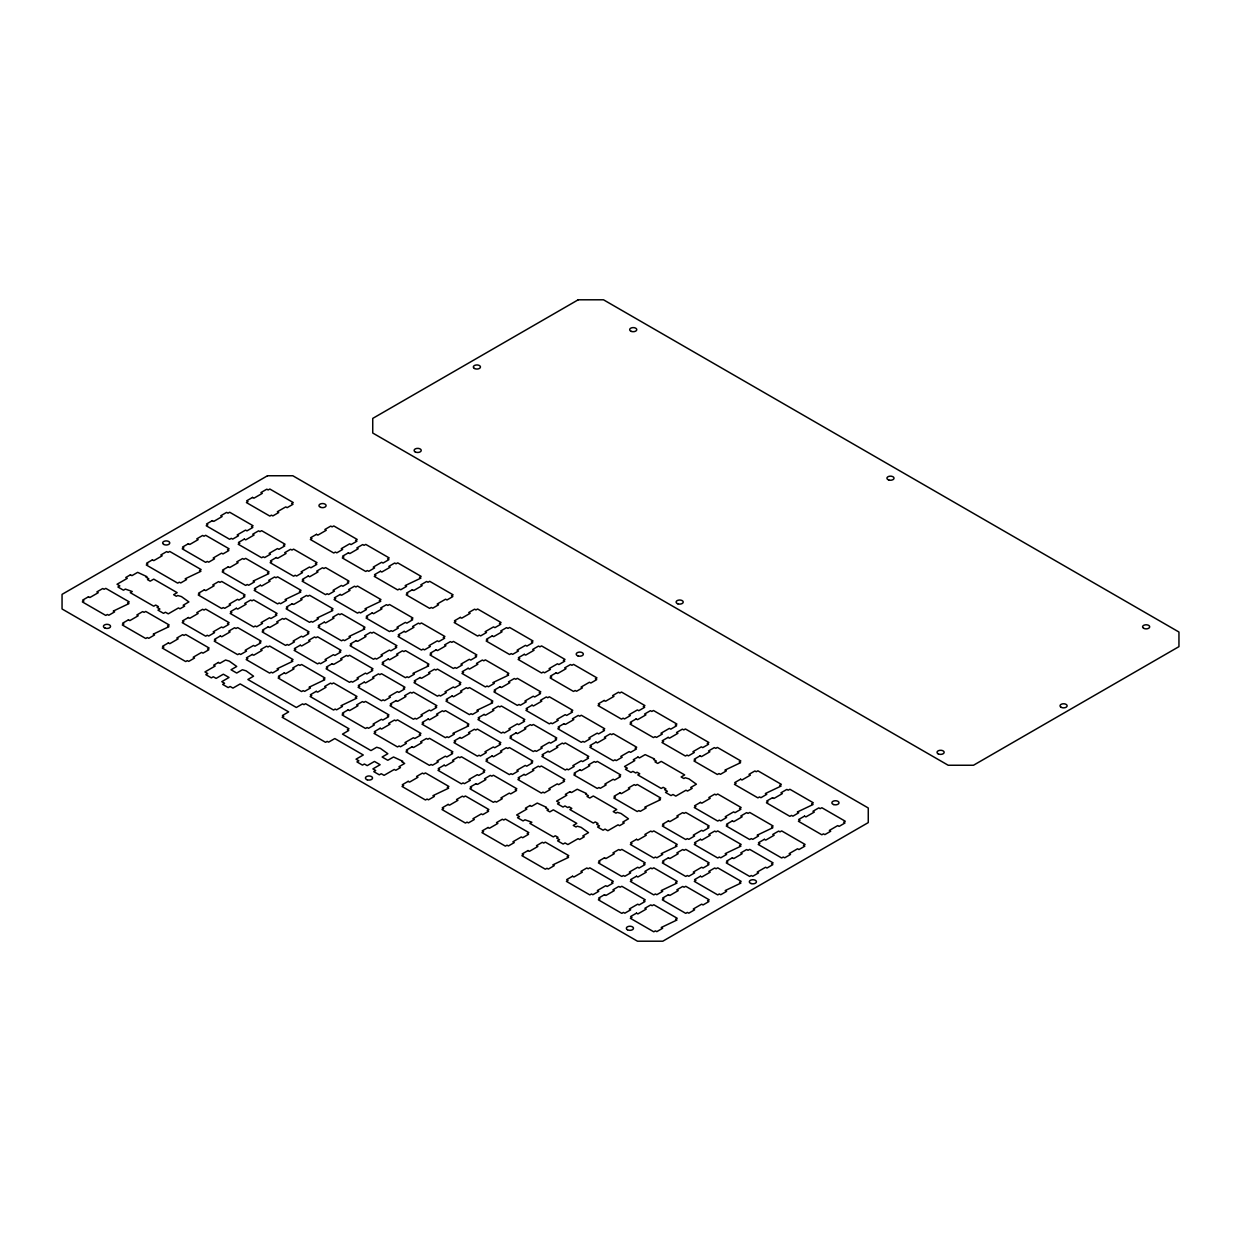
<?xml version="1.0" encoding="UTF-8"?>
<svg xmlns="http://www.w3.org/2000/svg" width="1241" height="1241" viewBox="0 0 1241 1241"><rect width="100%" height="100%" fill="white"/><g stroke="black" fill="none" stroke-linecap="round" stroke-linejoin="round"><path stroke-width="1.5" d="M267.513 475.753L62.05 594.361L62.05 608.974L637.502 941.205L662.803 941.205L868.266 822.597L868.266 807.984L292.814 475.753L267.513 475.753M578.197 299.795L372.734 418.403L372.734 433.016L948.186 765.247L973.487 765.247L1178.95 646.639L1178.95 632.026L603.498 299.795L578.197 299.795M212.366 520.615L206.487 524.012L207.852 524.803L206.208 525.75L229.647 539.292L231.291 538.33L232.656 539.121L238.536 535.74L237.171 534.949L245.578 530.093L246.943 530.884L252.807 527.487L251.442 526.696L253.086 525.75L229.647 512.223L228.003 513.169L226.638 512.378L220.758 515.775L222.123 516.551L213.731 521.406L212.366 520.615M252.528 497.424L246.664 500.821L248.029 501.612L246.385 502.558L269.824 516.085L271.469 515.139L272.834 515.93L278.713 512.533L277.348 511.742L285.756 506.902L287.121 507.678L292.985 504.296L291.619 503.505L293.264 502.558L269.824 489.016L268.18 489.962L266.815 489.187L260.936 492.568L262.301 493.36L253.893 498.215L252.528 497.424M88.483 596.766L82.604 600.148L83.969 600.939L82.325 601.885L105.764 615.427L107.409 614.481L108.774 615.257L114.653 611.875L113.288 611.084L128.924 603.622L127.575 602.831L129.219 601.885L105.764 588.358L104.12 589.304L102.755 588.513L96.891 591.91L98.256 592.702L89.848 597.542L88.483 596.766M152.426 559.846L146.547 563.243L147.912 564.019L146.267 564.981L177.696 583.13L179.34 582.169L180.705 582.96L186.584 579.563L185.219 578.787L200.856 571.325L199.506 570.534L201.151 569.588L169.707 551.438L168.062 552.385L166.697 551.593L160.818 554.991L162.183 555.782L153.775 560.637L152.426 559.846M130.445 574.8L125.76 577.499L127.249 578.368L117.026 584.263L119.834 585.892L117.911 586.993L123.464 590.204L125.372 589.087L132.244 591.523L130.274 592.655L153.729 606.197L155.683 605.065L158.414 606.632L157.095 607.407L159.903 609.021L157.979 610.138L163.533 613.333L165.441 612.232L168.264 613.845L178.487 607.935L179.976 608.804L184.676 606.104L183.172 605.236L188.896 601.932L181.434 596.595L177.727 595.494L176.362 596.285L173.631 594.703L177.168 592.655L153.729 579.128L150.192 581.16L147.462 579.594L148.827 578.802L146.004 577.174L146.903 576.662L137.658 572.349L131.934 575.653L130.445 574.8M188.384 543.698L182.505 547.079L183.87 547.87L182.225 548.817L205.665 562.359L207.325 561.413L208.674 562.189L214.553 558.807L213.188 558.016L221.596 553.16L222.961 553.951L228.84 550.554L227.475 549.779L229.12 548.817L205.665 535.29L204.02 536.236L202.655 535.445L196.792 538.842L198.157 539.633L189.749 544.489L188.384 543.698M244.322 539.075L238.458 542.472L239.823 543.263L238.179 544.21L261.618 557.736L263.263 556.79L264.628 557.581L270.507 554.184L269.142 553.408L277.55 548.553L278.899 549.344L284.778 545.947L283.413 545.156L285.058 544.21L261.618 530.667L259.974 531.629L258.609 530.838L252.73 534.219L254.095 535.011L245.687 539.866L244.322 539.075M128.444 619.833L122.564 623.23L123.929 624.006L122.285 624.968L145.724 638.495L147.369 637.548L148.734 638.339L154.613 634.942L153.248 634.151L168.9 626.705L167.535 625.914L169.179 624.968L145.724 611.425L144.08 612.371L142.715 611.58L136.851 614.978L138.216 615.769L129.809 620.624L128.444 619.833M228.344 566.765L222.465 570.162L223.83 570.938L222.186 571.899L245.64 585.426L247.285 584.48L248.65 585.271L254.514 581.874L253.148 581.083L268.801 573.637L267.435 572.846L269.08 571.899L245.64 558.357L243.981 559.303L242.631 558.528L236.752 561.909L238.117 562.7L229.709 567.556L228.344 566.765M204.362 589.832L198.498 593.229L199.863 594.02L198.219 594.966L221.658 608.493L223.302 607.547L224.668 608.338L230.547 604.941L229.182 604.165L237.574 599.31L238.939 600.101L244.818 596.704L243.453 595.913L245.097 594.966L221.658 581.424L220.014 582.386L218.649 581.595L212.769 584.976L214.135 585.768L205.727 590.623L204.362 589.832M276.293 557.535L270.429 560.932L271.795 561.708L270.15 562.669L293.59 576.196L295.234 575.25L296.599 576.041L302.478 572.644L301.113 571.853L309.505 567.013L310.87 567.789L316.75 564.407L315.385 563.616L317.029 562.669L293.59 549.127L291.945 550.073L290.58 549.298L284.701 552.679L286.066 553.47L277.658 558.326L276.293 557.535M316.471 534.344L310.607 537.725L311.972 538.516L310.312 539.463L333.767 553.005L335.411 552.059L336.776 552.85L342.64 549.453L341.275 548.662L349.683 543.806L351.048 544.597L356.927 541.2L355.562 540.424L357.206 539.463L333.767 525.936L332.123 526.882L330.758 526.091L324.878 529.488L326.243 530.279L317.836 535.135L316.471 534.344M188.384 617.522L182.505 620.919L183.87 621.694L182.225 622.656L205.665 636.183L207.325 635.237L208.674 636.028L214.553 632.631L213.188 631.84L221.596 627L222.961 627.775L228.84 624.394L227.475 623.602L229.12 622.656L205.665 609.114L204.02 610.06L202.655 609.284L196.792 612.666L198.157 613.457L189.749 618.313L188.384 617.522M260.315 585.225L254.436 588.606L255.801 589.397L254.157 590.344L277.596 603.886L279.241 602.94L280.606 603.731L286.485 600.334L285.12 599.543L300.772 592.081L299.407 591.305L301.051 590.344L277.596 576.817L275.952 577.763L274.587 576.972L268.723 580.369L270.088 581.16L261.68 586.016L260.315 585.225M168.404 642.9L162.524 646.297L163.89 647.088L162.245 648.035L185.7 661.562L187.344 660.615L188.71 661.406L194.573 658.009L193.208 657.234L201.616 652.378L202.981 653.154L208.86 649.772L207.495 648.981L209.14 648.035L185.7 634.492L184.04 635.454L182.691 634.663L176.811 638.045L178.177 638.836L169.769 643.691L168.404 642.9M236.333 608.292L230.469 611.689L231.834 612.48L230.174 613.426L253.629 626.953L255.274 626.007L256.639 626.798L262.503 623.401L261.137 622.61L269.545 617.77L270.91 618.545L276.79 615.164L275.424 614.373L277.069 613.426L253.629 599.884L251.985 600.83L250.62 600.055L244.741 603.436L246.106 604.227L237.698 609.083L236.333 608.292M308.264 575.995L302.401 579.392L303.75 580.168L302.106 581.129L325.561 594.656L327.205 593.71L328.57 594.501L334.434 591.104L333.069 590.313L341.477 585.457L342.842 586.248L348.721 582.867L347.356 582.076L349 581.129L325.561 567.587L323.917 568.533L322.551 567.742L316.672 571.139L318.037 571.93L309.63 576.786L308.264 575.995M348.442 552.803L342.563 556.185L343.928 556.976L342.283 557.923L365.738 571.465L367.383 570.519L368.748 571.294L374.611 567.913L373.246 567.121L381.654 562.266L383.019 563.057L388.898 559.66L387.533 558.884L389.178 557.923L365.738 544.396L364.094 545.342L362.729 544.551L356.85 547.948L358.215 548.739L349.807 553.579L348.442 552.803M220.355 635.981L214.476 639.379L215.841 640.154L214.197 641.116L237.636 654.643L239.28 653.697L240.645 654.488L246.525 651.091L245.16 650.3L253.567 645.444L254.932 646.235L260.796 642.854L259.447 642.062L261.091 641.116L237.636 627.574L235.992 628.52L234.627 627.729L228.763 631.126L230.128 631.917L221.72 636.773L220.355 635.981M292.287 603.684L286.407 607.066L287.772 607.857L286.128 608.804L309.567 622.346L311.212 621.4L312.577 622.175L318.456 618.794L317.091 618.002L332.728 610.541L331.378 609.765L333.022 608.804L309.567 595.277L307.923 596.223L306.558 595.432L300.694 598.829L302.059 599.62L293.652 604.46L292.287 603.684M268.304 626.752L262.425 630.149L263.79 630.924L262.146 631.886L285.601 645.413L287.245 644.467L288.61 645.258L294.474 641.861L293.109 641.07L301.516 636.214L302.882 637.005L308.761 633.624L307.396 632.832L309.04 631.886L285.601 618.344L283.956 619.29L282.591 618.514L276.712 621.896L278.077 622.687L269.669 627.543L268.304 626.752M218.369 662.461L213.669 665.176L215.174 666.029L204.936 671.939L207.759 673.568L205.835 674.67L211.373 677.865L213.297 676.764L216.105 678.393L223.349 674.204L229.027 677.477L221.782 681.666L224.59 683.279L222.666 684.396L228.204 687.592L230.128 686.49L232.951 688.103L240.196 683.931L288.657 711.9L282.421 715.514L283.786 716.29L282.141 717.251L325.561 742.32L327.205 741.373L328.57 742.165L334.806 738.55L363.287 754.993L356.043 759.182L358.866 760.811L356.943 761.912L362.481 765.108L364.404 764.006L367.212 765.635L374.456 761.447L380.134 764.72L372.889 768.908L375.697 770.521L373.774 771.638L379.327 774.834L381.235 773.732L384.058 775.346L394.281 769.451L395.77 770.304L400.471 767.605L398.966 766.736L404.69 763.432L401.867 761.819L402.767 761.291L393.521 756.994L387.797 760.283L382.135 757.01L387.844 753.721L380.382 748.385L376.675 747.268L370.966 750.572L342.485 734.129L348.721 730.515L347.356 729.739L349 728.777L305.581 703.709L303.936 704.655L302.571 703.88L296.335 707.479L247.859 679.494L253.567 676.205L246.121 670.854L242.414 669.752L236.69 673.041L231.028 669.768L236.736 666.479L229.275 661.143L225.567 660.026L219.859 663.33L218.369 662.461M340.236 594.455L334.356 597.836L335.722 598.627L334.077 599.574L357.532 613.116L359.176 612.17L360.542 612.945L366.405 609.564L365.04 608.773L380.692 601.311L379.327 600.535L380.971 599.574L357.532 586.047L355.888 586.993L354.523 586.202L348.643 589.599L350.009 590.39L341.601 595.246L340.236 594.455M380.413 571.263L374.534 574.645L375.899 575.436L374.255 576.382L397.709 589.925L399.354 588.963L400.719 589.754L406.583 586.373L405.218 585.581L420.87 578.12L419.505 577.329L421.149 576.382L397.709 562.856L396.05 563.802L394.7 563.011L388.821 566.408L390.186 567.184L381.778 572.039L380.413 571.263M252.326 654.441L246.447 657.823L247.812 658.614L246.168 659.56L269.607 673.103L271.252 672.157L272.617 672.932L278.496 669.551L277.131 668.759L292.767 661.298L291.402 660.522L293.062 659.56L269.607 646.034L267.963 646.98L266.598 646.189L260.734 649.586L262.084 650.377L253.691 655.232L252.326 654.441M324.258 622.144L318.379 625.526L319.744 626.317L318.099 627.263L341.539 640.806L343.183 639.844L344.548 640.635L350.427 637.254L349.062 636.462L364.699 629.001L363.334 628.21L364.978 627.263L341.539 613.737L339.894 614.683L338.529 613.892L332.666 617.289L334.015 618.065L325.623 622.92L324.258 622.144M300.275 645.211L294.396 648.593L295.761 649.384L294.117 650.331L317.572 663.873L319.216 662.927L320.581 663.718L326.445 660.321L325.08 659.529L333.488 654.674L334.853 655.465L340.732 652.068L339.367 651.292L341.011 650.331L317.572 636.804L315.912 637.75L314.562 636.959L308.683 640.356L310.048 641.147L301.641 646.003L300.275 645.211M372.207 612.914L366.328 616.296L367.693 617.087L366.048 618.034L389.488 631.576L391.148 630.63L392.497 631.405L398.377 628.024L397.011 627.232L405.419 622.377L406.784 623.168L412.664 619.771L411.298 618.98L412.943 618.034L389.488 604.507L387.844 605.453L386.478 604.662L380.615 608.059L381.98 608.85L373.572 613.69L372.207 612.914M412.384 589.708L406.505 593.105L407.87 593.896L406.226 594.842L429.665 608.385L431.31 607.423L432.675 608.214L438.554 604.817L437.189 604.041L445.597 599.186L446.962 599.977L452.841 596.58L451.476 595.789L453.12 594.842L429.665 581.3L428.021 582.262L426.656 581.471L420.792 584.868L422.157 585.643L413.749 590.499L412.384 589.708M284.298 672.901L278.418 676.283L279.783 677.074L278.139 678.02L301.579 691.563L303.223 690.616L304.588 691.392L310.467 688.01L309.102 687.219L324.739 679.758L323.374 678.967L325.018 678.02L301.579 664.493L299.934 665.44L298.569 664.649L292.69 668.046L294.055 668.837L285.647 673.677L284.298 672.901M356.229 640.589L350.35 643.986L351.715 644.777L350.071 645.723L373.51 659.266L375.154 658.304L376.519 659.095L382.399 655.698L381.034 654.922L389.441 650.067L390.806 650.858L396.67 647.461L395.305 646.67L396.949 645.723L373.51 632.181L371.866 633.143L370.501 632.352L364.621 635.749L365.986 636.524L357.579 641.38L356.229 640.589M332.247 663.671L326.367 667.053L327.733 667.844L326.088 668.79L349.528 682.333L351.172 681.387L352.537 682.162L358.416 678.78L357.051 677.989L365.459 673.134L366.824 673.925L372.703 670.528L371.338 669.752L372.983 668.79L349.528 655.264L347.883 656.21L346.518 655.419L340.654 658.816L342.02 659.607L333.612 664.447L332.247 663.671M404.178 631.359L398.299 634.756L399.664 635.547L398.02 636.493L421.459 650.036L423.103 649.074L424.469 649.865L430.348 646.483L428.983 645.692L437.39 640.837L438.756 641.628L444.635 638.231L443.27 637.44L444.914 636.493L421.459 622.966L419.815 623.913L418.45 623.122L412.586 626.519L413.951 627.294L405.543 632.15L404.178 631.359M316.253 691.346L310.39 694.743L311.755 695.534L310.11 696.48L333.55 710.023L335.194 709.061L336.559 709.852L342.438 706.47L341.073 705.679L356.71 698.218L355.345 697.426L356.989 696.48L333.55 682.953L331.905 683.9L330.54 683.108L324.661 686.506L326.026 687.281L317.618 692.137L316.253 691.346M388.185 659.049L382.321 662.446L383.686 663.237L382.042 664.183L405.481 677.71L407.126 676.764L408.491 677.555L414.37 674.158L413.005 673.382L428.641 665.921L427.276 665.129L428.921 664.183L405.481 650.641L403.837 651.603L402.472 650.811L396.593 654.193L397.958 654.984L389.55 659.84L388.185 659.049M460.333 617.398L454.47 620.795L455.819 621.586L454.175 622.532L477.63 636.059L479.274 635.113L480.639 635.904L486.503 632.507L485.138 631.716L493.546 626.876L494.911 627.651L500.79 624.27L499.425 623.478L501.069 622.532L477.63 608.99L475.986 609.936L474.62 609.16L468.741 612.542L470.106 613.333L461.699 618.189L460.333 617.398M364.218 682.131L358.339 685.513L359.704 686.304L358.06 687.25L381.499 700.793L383.143 699.831L384.508 700.622L390.388 697.24L389.022 696.449L397.43 691.594L398.795 692.385L404.659 688.988L403.309 688.197L404.954 687.25L381.499 673.723L379.855 674.67L378.489 673.879L372.626 677.276L373.991 678.051L365.583 682.907L364.218 682.131M436.149 649.819L430.27 653.216L431.635 654.007L429.991 654.953L453.43 668.48L455.075 667.534L456.44 668.325L462.319 664.928L460.954 664.152L469.362 659.297L470.727 660.088L476.591 656.691L475.225 655.9L476.885 654.953L453.43 641.411L451.786 642.373L450.421 641.581L444.557 644.963L445.922 645.754L437.515 650.61L436.149 649.819M348.225 709.805L342.361 713.203L343.726 713.994L342.082 714.94L365.521 728.467L367.165 727.521L368.53 728.312L374.394 724.915L373.045 724.139L381.437 719.284L382.802 720.075L388.681 716.678L387.316 715.886L388.96 714.94L365.521 701.398L363.877 702.359L362.512 701.568L356.632 704.95L357.997 705.741L349.59 710.597L348.225 709.805M420.156 677.508L414.292 680.906L415.657 681.681L414.013 682.643L437.452 696.17L439.097 695.224L440.462 696.015L446.326 692.618L444.976 691.826L453.368 686.987L454.733 687.762L460.613 684.38L459.248 683.589L460.892 682.643L437.452 669.101L435.808 670.047L434.443 669.271L428.564 672.653L429.929 673.444L421.521 678.3L420.156 677.508M492.305 635.857L486.425 639.255L487.791 640.03L486.146 640.992L509.601 654.519L511.245 653.573L512.611 654.364L518.474 650.967L517.109 650.175L525.517 645.32L526.882 646.111L532.761 642.729L531.396 641.938L533.041 640.992L509.601 627.45L507.957 628.396L506.592 627.62L500.712 631.002L502.078 631.793L493.67 636.649L492.305 635.857M396.189 700.576L390.31 703.973L391.675 704.764L390.031 705.71L413.47 719.253L415.115 718.291L416.48 719.082L422.359 715.685L420.994 714.909L429.402 710.054L430.767 710.845L436.63 707.448L435.265 706.656L436.91 705.71L413.47 692.168L411.826 693.13L410.461 692.338L404.597 695.736L405.947 696.511L397.554 701.367L396.189 700.576M468.121 668.279L462.241 671.676L463.607 672.467L461.962 673.413L485.402 686.94L487.046 685.994L488.411 686.785L494.29 683.388L492.925 682.597L508.562 675.151L507.197 674.359L508.841 673.413L485.402 659.871L483.757 660.817L482.392 660.041L476.513 663.423L477.878 664.214L469.486 669.07L468.121 668.279M380.196 728.265L374.332 731.663L375.682 732.438L374.037 733.4L397.492 746.927L399.137 745.981L400.502 746.772L406.365 743.375L405 742.583L413.408 737.743L414.773 738.519L420.652 735.137L419.287 734.346L420.932 733.4L397.492 719.858L395.848 720.804L394.483 720.028L388.604 723.41L389.969 724.201L381.561 729.056L380.196 728.265M452.127 695.968L446.264 699.366L447.613 700.141L445.969 701.103L469.424 714.63L471.068 713.684L472.433 714.475L478.297 711.077L476.932 710.286L492.584 702.84L491.219 702.049L492.863 701.103L469.424 687.561L467.779 688.507L466.414 687.716L460.535 691.113L461.9 691.904L453.492 696.759L452.127 695.968M524.276 654.317L518.397 657.699L519.762 658.49L518.117 659.436L541.557 672.979L543.217 672.033L544.566 672.808L550.446 669.426L549.08 668.635L557.488 663.78L558.853 664.571L564.733 661.174L563.367 660.398L565.012 659.436L541.557 645.909L539.913 646.856L538.547 646.065L532.684 649.462L534.049 650.253L525.641 655.108L524.276 654.317M428.161 719.035L422.281 722.433L423.646 723.224L422.002 724.17L445.441 737.697L447.086 736.751L448.451 737.542L454.33 734.145L452.965 733.369L468.602 725.907L467.236 725.116L468.881 724.17L445.441 710.628L443.797 711.589L442.432 710.798L436.553 714.18L437.918 714.971L429.51 719.827L428.161 719.035M500.076 686.738L494.213 690.136L495.578 690.911L493.934 691.873L517.373 705.4L519.017 704.454L520.382 705.245L526.262 701.848L524.896 701.056L533.304 696.201L534.669 696.992L540.533 693.61L539.168 692.819L540.812 691.873L517.373 678.331L515.729 679.277L514.363 678.501L508.484 681.883L509.849 682.674L501.442 687.53L500.076 686.738M412.167 746.725L406.288 750.122L407.653 750.898L406.009 751.86L429.464 765.387L431.108 764.44L432.473 765.232L438.337 761.834L436.972 761.043L445.379 756.188L446.744 756.979L452.624 753.597L451.259 752.806L452.903 751.86L429.464 738.317L427.819 739.264L426.454 738.473L420.575 741.87L421.94 742.661L413.532 747.516L412.167 746.725M484.099 714.428L478.219 717.81L479.584 718.601L477.94 719.547L501.395 733.09L503.039 732.143L504.404 732.919L510.268 729.537L508.903 728.746L517.311 723.891L518.676 724.682L524.555 721.285L523.19 720.509L524.834 719.547L501.395 706.02L499.751 706.967L498.386 706.176L492.506 709.573L493.871 710.364L485.464 715.219L484.099 714.428M556.247 672.777L550.368 676.159L551.733 676.95L550.089 677.896L573.528 691.439L575.172 690.492L576.538 691.268L582.417 687.886L581.052 687.095L589.459 682.24L590.825 683.031L596.704 679.634L595.339 678.843L596.983 677.896L573.528 664.369L571.884 665.316L570.519 664.524L564.655 667.922L566.02 668.713L557.612 673.553L556.247 672.777M460.116 737.495L454.253 740.893L455.618 741.668L453.973 742.63L477.413 756.157L479.057 755.211L480.422 756.002L486.301 752.604L484.936 751.813L493.344 746.973L494.694 747.749L500.573 744.367L499.208 743.576L500.852 742.63L477.413 729.087L475.768 730.034L474.403 729.258L468.524 732.64L469.889 733.431L461.481 738.286L460.116 737.495M532.048 705.198L526.184 708.58L527.549 709.371L525.905 710.317L549.344 723.86L550.988 722.914L552.354 723.705L558.233 720.307L556.868 719.516L565.26 714.661L566.625 715.452L572.504 712.055L571.139 711.279L572.784 710.317L549.344 696.79L547.7 697.737L546.335 696.946L540.455 700.343L541.821 701.134L533.413 705.989L532.048 705.198M408.18 781.334L402.301 784.731L403.666 785.506L402.022 786.468L425.461 799.995L427.106 799.049L428.471 799.84L434.35 796.443L432.985 795.652L448.621 788.206L447.256 787.415L448.901 786.468L425.461 772.926L423.817 773.872L422.452 773.096L416.573 776.478L417.938 777.269L409.546 782.125L408.18 781.334M444.138 765.185L438.259 768.567L439.624 769.358L437.98 770.304L461.419 783.847L463.079 782.9L464.429 783.676L470.308 780.294L468.943 779.503L477.351 774.648L478.716 775.439L484.595 772.042L483.23 771.266L484.874 770.304L461.419 756.777L459.775 757.724L458.41 756.932L452.546 760.33L453.911 761.121L445.503 765.976L444.138 765.185M516.07 732.888L510.191 736.27L511.556 737.061L509.911 738.007L533.351 751.55L535.011 750.603L536.36 751.379L542.239 747.997L540.874 747.206L549.282 742.351L550.647 743.142L556.526 739.745L555.161 738.953L556.806 738.007L533.351 724.48L531.706 725.427L530.341 724.635L524.478 728.033L525.843 728.808L517.435 733.664L516.07 732.888M492.088 755.955L486.224 759.337L487.589 760.128L485.929 761.074L509.384 774.617L511.028 773.67L512.393 774.462L518.257 771.064L516.908 770.273L525.3 765.418L526.665 766.209L532.544 762.812L531.179 762.036L532.823 761.074L509.384 747.547L507.74 748.494L506.375 747.702L500.495 751.1L501.86 751.891L493.453 756.746L492.088 755.955M564.019 723.658L558.155 727.04L559.52 727.831L557.861 728.777L581.315 742.32L582.96 741.373L584.325 742.149L590.189 738.767L588.823 737.976L597.231 733.121L598.596 733.912L604.476 730.515L603.11 729.739L604.755 728.777L581.315 715.25L579.671 716.197L578.306 715.405L572.427 718.803L573.792 719.594L565.384 724.434L564.019 723.658M604.196 700.451L598.317 703.849L599.682 704.64L598.038 705.586L621.493 719.128L623.137 718.167L624.502 718.958L630.366 715.561L629.001 714.785L637.409 709.93L638.774 710.721L644.653 707.323L643.288 706.532L644.932 705.586L621.493 692.044L619.848 693.005L618.483 692.214L612.604 695.612L613.969 696.387L605.561 701.243L604.196 700.451M476.11 783.645L470.23 787.027L471.596 787.818L469.951 788.764L493.391 802.307L495.035 801.36L496.4 802.136L502.279 798.754L500.914 797.963L509.322 793.108L510.687 793.899L516.566 790.501L515.201 789.71L516.845 788.764L493.391 775.237L491.746 776.183L490.381 775.392L484.517 778.79L485.883 779.581L477.475 784.421L476.11 783.645M448.141 804.401L442.261 807.798L443.626 808.589L441.982 809.535L465.422 823.062L467.066 822.116L468.431 822.907L474.31 819.51L472.945 818.734L481.353 813.879L482.718 814.67L488.582 811.273L487.217 810.482L488.876 809.535L465.422 795.993L463.777 796.955L462.412 796.164L456.548 799.545L457.913 800.336L449.506 805.192L448.141 804.401M548.041 751.332L542.162 754.73L543.527 755.521L541.883 756.467L565.322 770.009L566.966 769.048L568.331 769.839L574.211 766.442L572.846 765.666L581.253 760.811L582.618 761.602L588.498 758.204L587.133 757.413L588.777 756.467L565.322 742.925L563.678 743.886L562.313 743.095L556.449 746.493L557.814 747.268L549.406 752.124L548.041 751.332M524.059 774.415L518.18 777.797L519.545 778.588L517.9 779.534L541.355 793.077L543 792.13L544.365 792.906L550.228 789.524L548.863 788.733L557.271 783.878L558.636 784.669L564.515 781.272L563.15 780.496L564.795 779.534L541.355 766.007L539.711 766.954L538.346 766.162L532.467 769.56L533.832 770.351L525.424 775.191L524.059 774.415M595.99 742.102L590.111 745.5L591.476 746.291L589.832 747.237L613.287 760.78L614.931 759.818L616.296 760.609L622.16 757.227L620.795 756.436L629.203 751.581L630.568 752.372L636.447 748.975L635.082 748.183L636.726 747.237L613.287 733.71L611.642 734.656L610.277 733.865L604.398 737.263L605.763 738.038L597.355 742.894L595.99 742.102M636.168 718.911L630.288 722.309L631.653 723.1L630.009 724.046L653.464 737.573L655.108 736.627L656.473 737.418L662.337 734.02L660.972 733.245L669.38 728.389L670.745 729.165L676.624 725.783L675.259 724.992L676.903 724.046L653.464 710.504L651.804 711.465L650.455 710.674L644.575 714.056L645.94 714.847L637.533 719.702L636.168 718.911M580.012 769.792L574.133 773.19L575.498 773.981L573.854 774.927L597.293 788.454L598.938 787.508L600.303 788.299L606.182 784.901L604.817 784.126L613.225 779.27L614.59 780.046L620.453 776.664L619.088 775.873L620.748 774.927L597.293 761.385L595.649 762.346L594.284 761.555L588.42 764.937L589.77 765.728L581.377 770.583L580.012 769.792M488.101 827.483L482.222 830.865L483.587 831.656L481.942 832.602L505.382 846.145L507.026 845.199L508.391 845.974L514.27 842.592L512.905 841.801L521.313 836.946L522.678 837.737L528.542 834.34L527.192 833.549L528.837 832.602L505.382 819.076L503.737 820.022L502.372 819.231L496.509 822.628L497.874 823.403L489.466 828.259L488.101 827.483M530.062 805.518L525.377 808.217L526.867 809.085L516.644 814.98L519.452 816.609L517.528 817.71L523.082 820.922L524.99 819.805L531.862 822.24L529.891 823.372L553.346 836.915L555.301 835.782L558.031 837.349L556.713 838.125L559.52 839.738L557.597 840.855L563.15 844.051L565.058 842.949L567.882 844.563L578.104 838.652L579.594 839.521L584.294 836.806L582.789 835.953L588.513 832.649L581.052 827.313L577.344 826.211L575.979 826.987L573.249 825.42L576.786 823.372L553.346 809.846L549.81 811.878L547.079 810.311L548.444 809.52L545.621 807.891L546.521 807.379L537.275 803.067L531.551 806.371L530.062 805.518M570.022 791.665L565.338 794.38L566.827 795.233L556.604 801.143L559.412 802.772L557.504 803.873L563.042 807.069L564.95 805.967L567.773 807.596L569.092 806.821L571.822 808.403L569.852 809.535L593.307 823.062L595.261 821.93L597.991 823.512L596.673 824.272L599.481 825.901L597.573 827.002L603.11 830.213L605.019 829.097L607.842 830.725L618.065 824.815L619.554 825.684L624.254 822.969L622.749 822.116L628.473 818.812L621.012 813.476L617.304 812.359L615.939 813.15L613.209 811.583L616.746 809.535L593.307 795.993L589.77 798.041L587.04 796.458L588.405 795.683L585.581 794.054L586.481 793.542L577.236 789.229L571.527 792.534L570.022 791.665M668.139 737.371L662.26 740.768L663.625 741.544L661.98 742.506L685.42 756.033L687.064 755.086L688.429 755.878L694.308 752.48L692.943 751.689L701.351 746.849L702.716 747.625L708.595 744.243L707.23 743.452L708.875 742.506L685.42 728.963L683.775 729.91L682.41 729.134L676.547 732.516L677.912 733.307L669.504 738.162L668.139 737.371M637.967 757.057L633.267 759.771L634.771 760.624L624.533 766.535L627.341 768.163L625.433 769.265L630.971 772.46L632.894 771.359L635.702 772.988L637.021 772.212L639.751 773.795L637.796 774.927L661.236 788.454L663.19 787.321L665.921 788.904L664.602 789.664L667.41 791.293L665.502 792.394L671.04 795.59L672.963 794.488L675.771 796.117L685.994 790.207L687.498 791.075L692.183 788.361L690.694 787.508L696.403 784.203L688.941 778.867L685.234 777.75L683.869 778.541L681.138 776.975L684.675 774.927L661.236 761.385L657.699 763.432L654.969 761.85L656.334 761.074L653.526 759.445L654.41 758.934L645.165 754.621L639.456 757.925L637.967 757.057M619.973 792.875L614.093 796.257L615.458 797.048L613.814 797.994L637.254 811.536L638.898 810.575L640.263 811.366L646.142 807.984L644.777 807.193L660.414 799.731L659.064 798.94L660.708 797.994L637.254 784.467L635.609 785.413L634.244 784.622L628.38 788.019L629.745 788.795L621.338 793.651L619.973 792.875M528.061 850.55L522.182 853.932L523.547 854.723L521.903 855.67L545.342 869.212L546.986 868.266L548.351 869.057L554.231 865.66L552.865 864.868L568.518 857.407L567.153 856.631L568.797 855.67L545.342 842.143L543.698 843.089L542.333 842.298L536.469 845.695L537.834 846.486L529.426 851.342L528.061 850.55M700.11 755.831L694.231 759.228L695.596 760.004L693.952 760.966L717.391 774.493L719.035 773.546L720.4 774.337L726.28 770.94L724.915 770.149L740.551 762.703L739.202 761.912L740.846 760.966L717.391 747.423L715.747 748.37L714.382 747.578L708.518 750.976L709.883 751.767L701.475 756.622L700.11 755.831M572.551 876.239L566.672 879.621L568.037 880.412L566.392 881.358L589.832 894.901L591.476 893.954L592.841 894.73L598.72 891.348L597.355 890.557L605.763 885.702L607.128 886.493L613.007 883.096L611.642 882.32L613.287 881.358L589.832 867.831L588.187 868.778L586.822 867.986L580.959 871.384L582.324 872.175L573.916 877.015L572.551 876.239M604.522 857.779L598.643 861.161L600.008 861.952L598.364 862.898L621.803 876.441L623.447 875.494L624.812 876.286L630.692 872.888L629.327 872.097L637.734 867.242L639.099 868.033L644.963 864.636L643.598 863.86L645.258 862.898L621.803 849.371L620.159 850.318L618.794 849.527L612.93 852.924L614.295 853.715L605.887 858.57L604.522 857.779M636.493 839.319L630.614 842.717L631.979 843.492L630.335 844.454L653.774 857.981L655.419 857.035L656.784 857.826L662.663 854.428L661.298 853.637L676.934 846.191L675.569 845.4L677.214 844.454L653.774 830.912L652.13 831.858L650.765 831.082L644.886 834.464L646.251 835.255L637.858 840.11L636.493 839.319M668.449 820.859L662.585 824.257L663.951 825.048L662.306 825.994L685.746 839.521L687.39 838.575L688.755 839.366L694.634 835.969L693.269 835.177L701.677 830.338L703.042 831.113L708.906 827.731L707.541 826.94L709.185 825.994L685.746 812.452L684.101 813.398L682.736 812.622L676.857 816.004L678.222 816.795L669.814 821.651L668.449 820.859M700.42 802.4L694.557 805.797L695.922 806.588L694.277 807.534L717.717 821.061L719.361 820.115L720.726 820.906L726.606 817.509L725.24 816.733L733.633 811.878L734.998 812.669L740.877 809.272L739.512 808.48L741.156 807.534L717.717 793.992L716.073 794.954L714.707 794.162L708.828 797.544L710.193 798.335L701.785 803.191L700.42 802.4M740.598 779.208L734.734 782.606L736.099 783.381L734.439 784.343L757.894 797.87L759.539 796.924L760.904 797.715L766.767 794.318L765.402 793.526L781.054 786.08L779.689 785.289L781.334 784.343L757.894 770.801L756.25 771.747L754.885 770.971L749.006 774.353L750.371 775.144L741.963 780L740.598 779.208M604.522 894.683L598.643 898.081L600.008 898.872L598.364 899.818L621.803 913.36L623.447 912.399L624.812 913.19L630.692 909.808L629.327 909.017L637.734 904.162L639.099 904.953L644.963 901.555L643.598 900.764L645.258 899.818L621.803 886.291L620.159 887.237L618.794 886.446L612.93 889.844L614.295 890.619L605.887 895.475L604.522 894.683M636.493 876.239L630.614 879.621L631.979 880.412L630.335 881.358L653.774 894.901L655.419 893.954L656.784 894.73L662.663 891.348L661.298 890.557L676.934 883.096L675.569 882.32L677.214 881.358L653.774 867.831L652.13 868.778L650.765 867.986L644.886 871.384L646.251 872.175L637.858 877.015L636.493 876.239M668.449 857.779L662.585 861.161L663.951 861.952L662.306 862.898L685.746 876.441L687.39 875.494L688.755 876.286L694.634 872.888L693.269 872.097L701.677 867.242L703.042 868.033L708.906 864.636L707.541 863.86L709.185 862.898L685.746 849.371L684.101 850.318L682.736 849.527L676.857 852.924L678.222 853.715L669.814 858.57L668.449 857.779M700.42 839.319L694.557 842.717L695.922 843.492L694.277 844.454L717.717 857.981L719.361 857.035L720.726 857.826L726.606 854.428L725.24 853.637L740.877 846.191L739.512 845.4L741.156 844.454L717.717 830.912L716.073 831.858L714.707 831.082L708.828 834.464L710.193 835.255L701.785 840.11L700.42 839.319M732.392 820.859L726.528 824.257L727.878 825.048L726.233 825.994L749.688 839.521L751.332 838.575L752.698 839.366L758.561 835.969L757.196 835.177L772.848 827.731L771.483 826.94L773.127 825.994L749.688 812.452L748.044 813.398L746.679 812.622L740.799 816.004L742.165 816.795L733.757 821.651L732.392 820.859M772.569 797.668L766.69 801.05L768.055 801.841L766.411 802.787L789.865 816.33L791.51 815.384L792.875 816.175L798.739 812.777L797.374 811.986L813.026 804.54L811.661 803.749L813.305 802.787L789.865 789.26L788.221 790.207L786.856 789.416L780.977 792.813L782.342 793.604L773.934 798.459L772.569 797.668M636.493 913.143L630.614 916.541L631.979 917.332L630.335 918.278L653.774 931.805L655.419 930.859L656.784 931.65L662.663 928.252L661.298 927.477L676.934 920.015L675.569 919.224L677.214 918.278L653.774 904.736L652.13 905.697L650.765 904.906L644.886 908.288L646.251 909.079L637.858 913.934L636.493 913.143M668.449 894.683L662.585 898.081L663.951 898.872L662.306 899.818L685.746 913.36L687.39 912.399L688.755 913.19L694.634 909.808L693.269 909.017L701.677 904.162L703.042 904.953L708.906 901.555L707.541 900.764L709.185 899.818L685.746 886.291L684.101 887.237L682.736 886.446L676.857 889.844L678.222 890.619L669.814 895.475L668.449 894.683M700.42 876.239L694.557 879.621L695.922 880.412L694.277 881.358L717.717 894.901L719.361 893.954L720.726 894.73L726.606 891.348L725.24 890.557L740.877 883.096L739.512 882.32L741.156 881.358L717.717 867.831L716.073 868.778L714.707 867.986L708.828 871.384L710.193 872.175L701.785 877.015L700.42 876.239M732.392 857.779L726.528 861.161L727.878 861.952L726.233 862.898L749.688 876.441L751.332 875.494L752.698 876.286L758.561 872.888L757.196 872.097L765.604 867.242L766.969 868.033L772.848 864.636L771.483 863.86L773.127 862.898L749.688 849.371L748.044 850.318L746.679 849.527L740.799 852.924L742.165 853.715L733.757 858.57L732.392 857.779M764.363 839.319L758.484 842.717L759.849 843.492L758.204 844.454L781.659 857.981L783.304 857.035L784.669 857.826L790.533 854.428L789.167 853.637L797.575 848.782L798.94 849.573L804.82 846.191L803.454 845.4L805.099 844.454L781.659 830.912L780.015 831.858L778.65 831.082L772.771 834.464L774.136 835.255L765.728 840.11L764.363 839.319M804.54 816.128L798.661 819.51L800.026 820.301L798.382 821.247L821.837 834.79L823.481 833.843L824.846 834.619L830.71 831.237L829.345 830.446L837.753 825.591L839.118 826.382L844.997 822.985L843.632 822.209L845.276 821.247L821.837 807.72L820.177 808.667L818.827 807.875L812.948 811.273L814.313 812.064L805.905 816.904L804.54 816.128M320.752 507.383A3.552 2.048 0 0 0 326.088 505.599A3.552 2.048 0 0 0 320.752 503.815A3.552 2.048 0 0 0 320.752 507.383M105.221 628.163A3.552 2.048 0 0 0 110.558 626.379A3.552 2.048 0 0 0 105.221 624.595A3.552 2.048 0 0 0 105.221 628.163M367.212 779.798A3.552 2.048 0 0 0 372.548 778.029A3.552 2.048 0 0 0 367.212 776.245A3.552 2.048 0 0 0 367.212 779.798M627.403 929.742A3.552 2.048 0 0 0 633.36 928.811A3.552 2.048 0 0 0 629.001 926.298A3.552 2.048 0 0 0 627.403 929.742M578.011 655.931A3.552 2.048 0 0 0 583.348 654.147A3.552 2.048 0 0 0 578.011 652.363A3.552 2.048 0 0 0 578.011 655.931M833.673 804.571A3.552 2.048 0 0 0 839.009 802.787A3.552 2.048 0 0 0 833.673 801.003A3.552 2.048 0 0 0 833.673 804.571M163.703 544.411A3.552 2.048 0 0 0 169.645 543.48A3.552 2.048 0 0 0 165.286 540.967A3.552 2.048 0 0 0 163.703 544.411M751.1 883.545A3.552 2.048 0 0 0 756.452 881.762A3.552 2.048 0 0 0 751.1 879.993A3.552 2.048 0 0 0 751.1 883.545M1061.055 707.261A3.552 2.048 0 0 0 1067.012 706.346A3.552 2.048 0 0 0 1062.653 703.833A3.552 2.048 0 0 0 1061.055 707.261M474.388 368.453A3.552 2.048 0 0 0 480.345 367.522A3.552 2.048 0 0 0 475.986 365.009A3.552 2.048 0 0 0 474.388 368.453M1143.628 628.287A3.552 2.048 0 0 0 1149.569 627.357A3.552 2.048 0 0 0 1145.21 624.844A3.552 2.048 0 0 0 1143.628 628.287M631.436 331.425A3.552 2.048 0 0 0 636.773 329.641A3.552 2.048 0 0 0 631.436 327.872A3.552 2.048 0 0 0 631.436 331.425M677.896 603.84A3.552 2.048 0 0 0 683.233 602.071A3.552 2.048 0 0 0 677.896 600.287A3.552 2.048 0 0 0 677.896 603.84M938.087 753.783A3.552 2.048 0 0 0 944.044 752.853A3.552 2.048 0 0 0 939.685 750.34A3.552 2.048 0 0 0 938.087 753.783M415.177 451.879A3.552 2.048 0 0 0 421.118 450.948A3.552 2.048 0 0 0 416.759 448.435A3.552 2.048 0 0 0 415.177 451.879M888.696 479.972A3.552 2.048 0 0 0 894.032 478.188A3.552 2.048 0 0 0 888.696 476.42A3.552 2.048 0 0 0 888.696 479.972"/></g></svg>
